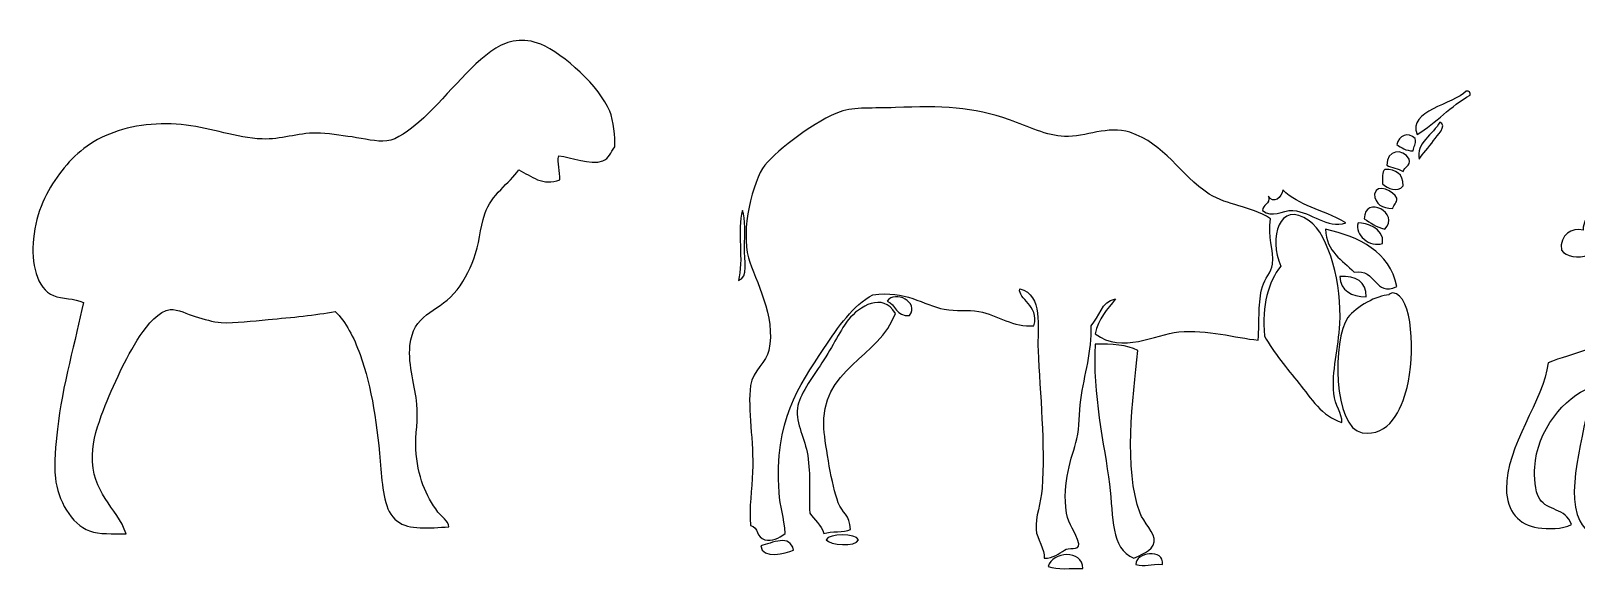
# Model space of a CAD drawing. Header units: centimetres. Extents: x -66 to 65, y -66 to 66.
# Drawn here: x 27.84 to 43.51, y 14.84 to 20.32 of the extents above; entities that cross this region are included whole.
import ezdxf

# ---------------------------------------------------------------- set-up
doc = ezdxf.new("R2010")
doc.units = ezdxf.units.CM
doc.header["$MEASUREMENT"] = 0
doc.layers.add('Layer 1', color=7, linetype='Continuous')

msp = doc.modelspace()

# ---------------------------------------------------------------- linework, layer by layer
at = {"layer": 'Layer 1'}
for points, knots in [([(33.19448, 19.05092), (33.17442, 18.98686), (33.21075, 18.89172), (33.20461, 18.80779), (33.20461, 18.80779), (33.03538, 18.74067), (32.91367, 18.84716), (32.78929, 18.90907), (32.78929, 18.90907), (32.69436, 18.77286), (32.50931, 18.65817), (32.44486, 18.46335), (32.44486, 18.46335), (32.3939, 18.30942), (32.38707, 18.14879), (32.33339, 18.0075), (32.33339, 18.0075), (32.28801, 17.88807), (32.21816, 17.74932), (32.13082, 17.65293), (32.13082, 17.65293), (31.95363, 17.45754), (31.71616, 17.44436), (31.6851, 17.1262), (31.6851, 17.1262), (31.66489, 16.91948), (31.73884, 16.70551), (31.75601, 16.52851), (31.75601, 16.52851), (31.77048, 16.37891), (31.73778, 16.21926), (31.74582, 16.07266), (31.74582, 16.07266), (31.76106, 15.79871), (31.84552, 15.59678), (31.96871, 15.43446), (31.96871, 15.43446), (32.00737, 15.38355), (32.07145, 15.34786), (32.08018, 15.28248), (32.08018, 15.28248), (31.8806, 15.27505), (31.67912, 15.24658), (31.55339, 15.34331), (31.55339, 15.34331), (31.42361, 15.44314), (31.40835, 15.66438), (31.39133, 15.87004), (31.39133, 15.87004), (31.35513, 16.30726), (31.30042, 16.70065), (31.1786, 17.03497), (31.1786, 17.03497), (31.11523, 17.20885), (31.03678, 17.3676), (30.92534, 17.47061), (30.92534, 17.47061), (30.72746, 17.43465), (30.48968, 17.41042), (30.24666, 17.38957), (30.24666, 17.38957), (30.08735, 17.37586), (29.91842, 17.35054), (29.77054, 17.35914), (29.77054, 17.35914), (29.68688, 17.36406), (29.59517, 17.39433), (29.50715, 17.41991), (29.50715, 17.41991), (29.42889, 17.44269), (29.33115, 17.49645), (29.25389, 17.49087), (29.25389, 17.49087), (29.14419, 17.48291), (29.02042, 17.33273), (28.95004, 17.22748), (28.95004, 17.22748), (28.86678, 17.10299), (28.7992, 16.97308), (28.74742, 16.8628), (28.74742, 16.8628), (28.68688, 16.73387), (28.62113, 16.59144), (28.57518, 16.46772), (28.57518, 16.46772), (28.51959, 16.31797), (28.46874, 16.16599), (28.46379, 16.01184), (28.46379, 16.01184), (28.45138, 15.62917), (28.7098, 15.48722), (28.8082, 15.21158), (28.8082, 15.21158), (28.66551, 15.21976), (28.53936, 15.20166), (28.43336, 15.24201), (28.43336, 15.24201), (28.25029, 15.31167), (28.11157, 15.55967), (28.08898, 15.77888), (28.08898, 15.77888), (28.07292, 15.93422), (28.09181, 16.11395), (28.10922, 16.27524), (28.10922, 16.27524), (28.1561, 16.71077), (28.2975, 17.19266), (28.37261, 17.56178), (28.37261, 17.56178), (28.28165, 17.61015), (28.15951, 17.59414), (28.06871, 17.63269), (28.06871, 17.63269), (27.89673, 17.70577), (27.84037, 17.96535), (27.86614, 18.21009), (27.86614, 18.21009), (27.8954, 18.4887), (28.00372, 18.69825), (28.12951, 18.86856), (28.12951, 18.86856), (28.25344, 19.03641), (28.41357, 19.18468), (28.636, 19.27374), (28.636, 19.27374), (28.86807, 19.36674), (29.14199, 19.39801), (29.41599, 19.36497), (29.41599, 19.36497), (29.67303, 19.33396), (29.92235, 19.23337), (30.18587, 19.22313), (30.18587, 19.22313), (30.37317, 19.21588), (30.54996, 19.2839), (30.73292, 19.2839), (30.73292, 19.2839), (30.84957, 19.2839), (30.98274, 19.25887), (31.0976, 19.24345), (31.0976, 19.24345), (31.22018, 19.22689), (31.34626, 19.19159), (31.45209, 19.20289), (31.45209, 19.20289), (31.55184, 19.21355), (31.68294, 19.31534), (31.77631, 19.39535), (31.77631, 19.39535), (32.03412, 19.61641), (32.28026, 19.97071), (32.5563, 20.14499), (32.5563, 20.14499), (32.67568, 20.22037), (32.8338, 20.25855), (33.01215, 20.18552), (33.01215, 20.18552), (33.24744, 20.08919), (33.61109, 19.74853), (33.71113, 19.50681), (33.71113, 19.50681), (33.75174, 19.40878), (33.76664, 19.24077), (33.76182, 19.14213), (33.76182, 19.14213), (33.71806, 19.08255), (33.70814, 19.02555), (33.64022, 19.00029), (33.64022, 19.00029), (33.51248, 18.95281), (33.32238, 19.04406), (33.19448, 19.05092)], [0, 0, 0, 0, 0.02272727, 0.02272727, 0.02272727, 0.02272727, 0.04545455, 0.04545455, 0.04545455, 0.04545455, 0.06818182, 0.06818182, 0.06818182, 0.06818182, 0.09090909, 0.09090909, 0.09090909, 0.09090909, 0.11363636, 0.11363636, 0.11363636, 0.11363636, 0.13636364, 0.13636364, 0.13636364, 0.13636364, 0.15909091, 0.15909091, 0.15909091, 0.15909091, 0.18181818, 0.18181818, 0.18181818, 0.18181818, 0.20454545, 0.20454545, 0.20454545, 0.20454545, 0.22727273, 0.22727273, 0.22727273, 0.22727273, 0.25, 0.25, 0.25, 0.25, 0.27272727, 0.27272727, 0.27272727, 0.27272727, 0.29545455, 0.29545455, 0.29545455, 0.29545455, 0.31818182, 0.31818182, 0.31818182, 0.31818182, 0.34090909, 0.34090909, 0.34090909, 0.34090909, 0.36363636, 0.36363636, 0.36363636, 0.36363636, 0.38636364, 0.38636364, 0.38636364, 0.38636364, 0.40909091, 0.40909091, 0.40909091, 0.40909091, 0.43181818, 0.43181818, 0.43181818, 0.43181818, 0.45454545, 0.45454545, 0.45454545, 0.45454545, 0.47727273, 0.47727273, 0.47727273, 0.47727273, 0.5, 0.5, 0.5, 0.5, 0.52272727, 0.52272727, 0.52272727, 0.52272727, 0.54545455, 0.54545455, 0.54545455, 0.54545455, 0.56818182, 0.56818182, 0.56818182, 0.56818182, 0.59090909, 0.59090909, 0.59090909, 0.59090909, 0.61363636, 0.61363636, 0.61363636, 0.61363636, 0.63636364, 0.63636364, 0.63636364, 0.63636364, 0.65909091, 0.65909091, 0.65909091, 0.65909091, 0.68181818, 0.68181818, 0.68181818, 0.68181818, 0.70454545, 0.70454545, 0.70454545, 0.70454545, 0.72727273, 0.72727273, 0.72727273, 0.72727273, 0.75, 0.75, 0.75, 0.75, 0.77272727, 0.77272727, 0.77272727, 0.77272727, 0.79545455, 0.79545455, 0.79545455, 0.79545455, 0.81818182, 0.81818182, 0.81818182, 0.81818182, 0.84090909, 0.84090909, 0.84090909, 0.84090909, 0.86363636, 0.86363636, 0.86363636, 0.86363636, 0.88636364, 0.88636364, 0.88636364, 0.88636364, 0.90909091, 0.90909091, 0.90909091, 0.90909091, 0.93181818, 0.93181818, 0.93181818, 0.93181818, 0.95454545, 0.95454545, 0.95454545, 0.95454545, 1, 1, 1, 1]), ([(47.92783, 15.34357), (47.91217, 15.25824), (47.62112, 15.29169), (47.52233, 15.32648), (47.52233, 15.32648), (47.4878, 15.39429), (47.49312, 15.50203), (47.45468, 15.56564), (47.45468, 15.56564), (47.4323, 15.61147), (47.3475, 15.59395), (47.30254, 15.61692), (47.30254, 15.61692), (47.20869, 16.11989), (47.15112, 16.65975), (46.94768, 17.05181), (46.94768, 17.05181), (46.40798, 17.02448), (45.9651, 17.09496), (45.56177, 17.20556), (45.56177, 17.20556), (45.44178, 17.07435), (45.13399, 16.93383), (44.93637, 17.08602), (44.93637, 17.08602), (44.67509, 16.87951), (44.24689, 16.82421), (43.98996, 16.55632), (43.98996, 16.55632), (43.7847, 16.34243), (43.62192, 15.80898), (43.83777, 15.46311), (43.83777, 15.46311), (43.95244, 15.37402), (44.16974, 15.38866), (44.22658, 15.24105), (44.22658, 15.24105), (43.94189, 15.20163), (43.66921, 15.1055), (43.55038, 15.34358), (43.55038, 15.34358), (43.38279, 15.67963), (43.64883, 16.34931), (43.65193, 16.69311), (43.65193, 16.69311), (43.4028, 16.61244), (43.11133, 16.25509), (43.09419, 15.89015), (43.09419, 15.89015), (43.08974, 15.79604), (43.08985, 15.6524), (43.14488, 15.56561), (43.14488, 15.56561), (43.22029, 15.44655), (43.40785, 15.47457), (43.46595, 15.30933), (43.46595, 15.30933), (43.38028, 15.25673), (43.22457, 15.26226), (43.12805, 15.27523), (43.12805, 15.27523), (42.93297, 15.30132), (42.81108, 15.44115), (42.80687, 15.66808), (42.80687, 15.66808), (42.79869, 16.09977), (43.19134, 16.57796), (43.22944, 16.9493), (43.22944, 16.9493), (43.4668, 17.05458), (43.83613, 17.07643), (43.87161, 17.34221), (43.87161, 17.34221), (43.90407, 17.58483), (43.67823, 17.78832), (43.63505, 18.04256), (43.63505, 18.04256), (43.53866, 18.01219), (43.40912, 18.02303), (43.36462, 18.09384), (43.36462, 18.09384), (43.34343, 18.25315), (43.47355, 18.32702), (43.58436, 18.29881), (43.58436, 18.29881), (43.58664, 18.37625), (43.62566, 18.41639), (43.63505, 18.48664), (43.63505, 18.48664), (43.73805, 18.59993), (43.87177, 18.67883), (44.00687, 18.75998), (44.00687, 18.75998), (44.22949, 18.89378), (44.43542, 19.04028), (44.7843, 19.06743), (44.7843, 19.06743), (45.72698, 19.14088), (46.96537, 18.85584), (47.8096, 19.05039), (47.8096, 19.05039), (47.99187, 19.3159), (48.05982, 19.69706), (48.35036, 19.85324), (48.35036, 19.85324), (48.36526, 20.00342), (48.36094, 20.17291), (48.40111, 20.29742), (48.40111, 20.29742), (48.53438, 20.32139), (48.61873, 20.04612), (48.67149, 20.24614), (48.67149, 20.24614), (48.76616, 20.13322), (48.76296, 20.01974), (48.84048, 19.9216), (48.84048, 19.9216), (48.94171, 19.79344), (49.16568, 19.7229), (49.34763, 19.6141), (49.34763, 19.6141), (49.62158, 19.45027), (49.87214, 19.33383), (49.80388, 18.84538), (49.80388, 18.84538), (49.68765, 18.81974), (49.48313, 18.80466), (49.43206, 18.89663), (49.43206, 18.89663), (49.30622, 18.76582), (48.98817, 18.82141), (48.80677, 18.69168), (48.80677, 18.69168), (48.55004, 18.50806), (48.4948, 17.99993), (48.35036, 17.64967), (48.35036, 17.64967), (48.30369, 17.5364), (48.23905, 17.38612), (48.18137, 17.32508), (48.18137, 17.32508), (48.10242, 17.24158), (47.96304, 17.20012), (47.92785, 17.12008), (47.92785, 17.12008), (47.85535, 16.95493), (47.87861, 16.51522), (47.89412, 16.28302), (47.89412, 16.28302), (47.90441, 16.12834), (47.95619, 15.71139), (48.0462, 15.59976), (48.0462, 15.59976), (48.14597, 15.47583), (48.40923, 15.53388), (48.41802, 15.29223), (48.41802, 15.29223), (48.24538, 15.28259), (48.03089, 15.24369), (47.92783, 15.34357)], [0, 0, 0, 0, 0.02439024, 0.02439024, 0.02439024, 0.02439024, 0.04878049, 0.04878049, 0.04878049, 0.04878049, 0.07317073, 0.07317073, 0.07317073, 0.07317073, 0.09756098, 0.09756098, 0.09756098, 0.09756098, 0.12195122, 0.12195122, 0.12195122, 0.12195122, 0.14634146, 0.14634146, 0.14634146, 0.14634146, 0.17073171, 0.17073171, 0.17073171, 0.17073171, 0.19512195, 0.19512195, 0.19512195, 0.19512195, 0.2195122, 0.2195122, 0.2195122, 0.2195122, 0.24390244, 0.24390244, 0.24390244, 0.24390244, 0.26829268, 0.26829268, 0.26829268, 0.26829268, 0.29268293, 0.29268293, 0.29268293, 0.29268293, 0.31707317, 0.31707317, 0.31707317, 0.31707317, 0.34146341, 0.34146341, 0.34146341, 0.34146341, 0.36585366, 0.36585366, 0.36585366, 0.36585366, 0.3902439, 0.3902439, 0.3902439, 0.3902439, 0.41463415, 0.41463415, 0.41463415, 0.41463415, 0.43902439, 0.43902439, 0.43902439, 0.43902439, 0.46341463, 0.46341463, 0.46341463, 0.46341463, 0.48780488, 0.48780488, 0.48780488, 0.48780488, 0.51219512, 0.51219512, 0.51219512, 0.51219512, 0.53658537, 0.53658537, 0.53658537, 0.53658537, 0.56097561, 0.56097561, 0.56097561, 0.56097561, 0.58536585, 0.58536585, 0.58536585, 0.58536585, 0.6097561, 0.6097561, 0.6097561, 0.6097561, 0.63414634, 0.63414634, 0.63414634, 0.63414634, 0.65853659, 0.65853659, 0.65853659, 0.65853659, 0.68292683, 0.68292683, 0.68292683, 0.68292683, 0.70731707, 0.70731707, 0.70731707, 0.70731707, 0.73170732, 0.73170732, 0.73170732, 0.73170732, 0.75609756, 0.75609756, 0.75609756, 0.75609756, 0.7804878, 0.7804878, 0.7804878, 0.7804878, 0.80487805, 0.80487805, 0.80487805, 0.80487805, 0.82926829, 0.82926829, 0.82926829, 0.82926829, 0.85365854, 0.85365854, 0.85365854, 0.85365854, 0.87804878, 0.87804878, 0.87804878, 0.87804878, 0.90243902, 0.90243902, 0.90243902, 0.90243902, 0.92682927, 0.92682927, 0.92682927, 0.92682927, 0.95121951, 0.95121951, 0.95121951, 0.95121951, 1, 1, 1, 1]), ([(42.44048, 19.66742), (42.23797, 19.55857), (42.09668, 19.38786), (41.9029, 19.27028), (41.9029, 19.27028), (41.79723, 19.50806), (42.26969, 19.57699), (42.39915, 19.70914), (42.39915, 19.70914), (42.43421, 19.7169), (42.43804, 19.69293), (42.44048, 19.66742)], [0, 0, 0, 0, 0.25, 0.25, 0.25, 0.25, 0.5, 0.5, 0.5, 0.5, 1, 1, 1, 1]), ([(38.11819, 14.96437), (38.12996, 15.05454), (38.04146, 15.16307), (38.03545, 15.25703), (38.03545, 15.25703), (38.02733, 15.38617), (38.08662, 15.52265), (38.09763, 15.6751), (38.09763, 15.6751), (38.12885, 16.11026), (38.07562, 16.64284), (38.0562, 17.07559), (38.0562, 17.07559), (38.04525, 17.31919), (38.11409, 17.63458), (37.87012, 17.70263), (37.87012, 17.70263), (37.85126, 17.59262), (38.06877, 17.54145), (38.01477, 17.32637), (38.01477, 17.32637), (37.80805, 17.30388), (37.64398, 17.43707), (37.45639, 17.47271), (37.45639, 17.47271), (37.34074, 17.49472), (37.2244, 17.46951), (37.10494, 17.49359), (37.10494, 17.49359), (36.89079, 17.5368), (36.711, 17.68986), (36.38112, 17.63993), (36.38112, 17.63993), (36.17916, 17.53637), (36.02967, 17.31608), (35.88471, 17.09645), (35.88471, 17.09645), (35.6237, 16.70066), (35.38086, 16.3708), (35.42981, 15.63322), (35.42981, 15.63322), (35.43907, 15.49355), (35.479, 15.3798), (35.49193, 15.2151), (35.49193, 15.2151), (35.42361, 15.16957), (35.35916, 15.13448), (35.28503, 15.15253), (35.28503, 15.15253), (35.19422, 15.17449), (35.22484, 15.27908), (35.14028, 15.29887), (35.14028, 15.29887), (35.12417, 15.48315), (35.1529, 15.6622), (35.16105, 15.8423), (35.16105, 15.8423), (35.1747, 16.14781), (35.10596, 16.47524), (35.14028, 16.72013), (35.14028, 16.72013), (35.16158, 16.8716), (35.30348, 16.96543), (35.32647, 17.07557), (35.32647, 17.07557), (35.39923, 17.42577), (35.18778, 17.78394), (35.11957, 18.01616), (35.11957, 18.01616), (35.03863, 18.29188), (35.16066, 18.79652), (35.28504, 18.95673), (35.28504, 18.95673), (35.41056, 19.11836), (35.81995, 19.4197), (36.05016, 19.50021), (36.05016, 19.50021), (36.19248, 19.55006), (36.38777, 19.5322), (36.60856, 19.54207), (36.60856, 19.54207), (37.07065, 19.5625), (37.40149, 19.54863), (37.76667, 19.41663), (37.76667, 19.41663), (37.95669, 19.34797), (38.14516, 19.25555), (38.32507, 19.24941), (38.32507, 19.24941), (38.5401, 19.24213), (38.76602, 19.36323), (38.9869, 19.29119), (38.9869, 19.29119), (39.34512, 19.17438), (39.49173, 18.85862), (39.79332, 18.6641), (39.79332, 18.6641), (39.98147, 18.54292), (40.1948, 18.55226), (40.41379, 18.4133), (40.41379, 18.4133), (40.38051, 18.22981), (40.45245, 18.09389), (40.43445, 17.95343), (40.43445, 17.95343), (40.42334, 17.86707), (40.35373, 17.8063), (40.3311, 17.72361), (40.3311, 17.72361), (40.2862, 17.55949), (40.30226, 17.39402), (40.28972, 17.18008), (40.28972, 17.18008), (40.05646, 17.20241), (39.77296, 17.29253), (39.48322, 17.26364), (39.48322, 17.26364), (39.24472, 17.23993), (38.91349, 17.03718), (38.63526, 17.24276), (38.63526, 17.24276), (38.66595, 17.3999), (38.75953, 17.4934), (38.84211, 17.59815), (38.84211, 17.59815), (38.694, 17.57365), (38.67968, 17.41397), (38.59385, 17.3264), (38.59385, 17.3264), (38.60769, 17.072), (38.52413, 16.8284), (38.49045, 16.57385), (38.49045, 16.57385), (38.47256, 16.43727), (38.48021, 16.30244), (38.4492, 16.17671), (38.4492, 16.17671), (38.40094, 15.98137), (38.29505, 15.74459), (38.34569, 15.42426), (38.34569, 15.42426), (38.36543, 15.29977), (38.43845, 15.23879), (38.46975, 15.11073), (38.46975, 15.11073), (38.47605, 15.03472), (38.35952, 15.08276), (38.32505, 15.04805), (38.32505, 15.04805), (38.26832, 15.00787), (38.21101, 14.96805), (38.11819, 14.96437)], [0, 0, 0, 0, 0.02564103, 0.02564103, 0.02564103, 0.02564103, 0.05128205, 0.05128205, 0.05128205, 0.05128205, 0.07692308, 0.07692308, 0.07692308, 0.07692308, 0.1025641, 0.1025641, 0.1025641, 0.1025641, 0.12820513, 0.12820513, 0.12820513, 0.12820513, 0.15384615, 0.15384615, 0.15384615, 0.15384615, 0.17948718, 0.17948718, 0.17948718, 0.17948718, 0.20512821, 0.20512821, 0.20512821, 0.20512821, 0.23076923, 0.23076923, 0.23076923, 0.23076923, 0.25641026, 0.25641026, 0.25641026, 0.25641026, 0.28205128, 0.28205128, 0.28205128, 0.28205128, 0.30769231, 0.30769231, 0.30769231, 0.30769231, 0.33333333, 0.33333333, 0.33333333, 0.33333333, 0.35897436, 0.35897436, 0.35897436, 0.35897436, 0.38461538, 0.38461538, 0.38461538, 0.38461538, 0.41025641, 0.41025641, 0.41025641, 0.41025641, 0.43589744, 0.43589744, 0.43589744, 0.43589744, 0.46153846, 0.46153846, 0.46153846, 0.46153846, 0.48717949, 0.48717949, 0.48717949, 0.48717949, 0.51282051, 0.51282051, 0.51282051, 0.51282051, 0.53846154, 0.53846154, 0.53846154, 0.53846154, 0.56410256, 0.56410256, 0.56410256, 0.56410256, 0.58974359, 0.58974359, 0.58974359, 0.58974359, 0.61538462, 0.61538462, 0.61538462, 0.61538462, 0.64102564, 0.64102564, 0.64102564, 0.64102564, 0.66666667, 0.66666667, 0.66666667, 0.66666667, 0.69230769, 0.69230769, 0.69230769, 0.69230769, 0.71794872, 0.71794872, 0.71794872, 0.71794872, 0.74358974, 0.74358974, 0.74358974, 0.74358974, 0.76923077, 0.76923077, 0.76923077, 0.76923077, 0.79487179, 0.79487179, 0.79487179, 0.79487179, 0.82051282, 0.82051282, 0.82051282, 0.82051282, 0.84615385, 0.84615385, 0.84615385, 0.84615385, 0.87179487, 0.87179487, 0.87179487, 0.87179487, 0.8974359, 0.8974359, 0.8974359, 0.8974359, 0.92307692, 0.92307692, 0.92307692, 0.92307692, 0.94871795, 0.94871795, 0.94871795, 0.94871795, 1, 1, 1, 1]), ([(41.88205, 19.22848), (41.89703, 19.16458), (41.86096, 19.15225), (41.86139, 19.10307), (41.86139, 19.10307), (41.78477, 19.10222), (41.74156, 19.13514), (41.69592, 19.1658), (41.69592, 19.1658), (41.71224, 19.26015), (41.81053, 19.29915), (41.88205, 19.22848)], [0, 0, 0, 0, 0.25, 0.25, 0.25, 0.25, 0.5, 0.5, 0.5, 0.5, 1, 1, 1, 1]), ([(42.13025, 19.39569), (42.21227, 19.35804), (42.10369, 19.26065), (42.06818, 19.20762), (42.06818, 19.20762), (42.02095, 19.13687), (41.95134, 19.07181), (41.92337, 19.0195), (41.92337, 19.0195), (41.87776, 19.17736), (42.07234, 19.27274), (42.13025, 19.39569)], [0, 0, 0, 0, 0.25, 0.25, 0.25, 0.25, 0.5, 0.5, 0.5, 0.5, 1, 1, 1, 1]), ([(41.82011, 19.01948), (41.838, 18.9386), (41.76957, 18.94505), (41.75804, 18.89407), (41.75804, 18.89407), (41.71004, 18.9222), (41.64059, 18.92865), (41.59257, 18.95672), (41.59257, 18.95672), (41.59056, 19.11312), (41.75613, 19.13534), (41.82011, 19.01948)], [0, 0, 0, 0, 0.25, 0.25, 0.25, 0.25, 0.5, 0.5, 0.5, 0.5, 1, 1, 1, 1]), ([(41.57185, 18.91487), (41.68689, 18.91267), (41.76285, 18.871), (41.75804, 18.74779), (41.75804, 18.74779), (41.70465, 18.67318), (41.59762, 18.7198), (41.55129, 18.76861), (41.55129, 18.76861), (41.55137, 18.82417), (41.54333, 18.88793), (41.57185, 18.91487)], [0, 0, 0, 0, 0.25, 0.25, 0.25, 0.25, 0.5, 0.5, 0.5, 0.5, 1, 1, 1, 1]), ([(40.53781, 18.70593), (40.71082, 18.53988), (40.92177, 18.51948), (41.17895, 18.37147), (41.17895, 18.37147), (40.98755, 18.3062), (40.82957, 18.48357), (40.64121, 18.4968), (40.64121, 18.4968), (40.52985, 18.50463), (40.4329, 18.41232), (40.33109, 18.4968), (40.33109, 18.4968), (40.33501, 18.56242), (40.41285, 18.55347), (40.393, 18.64314), (40.393, 18.64314), (40.43544, 18.5553), (40.53516, 18.6302), (40.53781, 18.70593)], [0, 0, 0, 0, 0.16666667, 0.16666667, 0.16666667, 0.16666667, 0.33333333, 0.33333333, 0.33333333, 0.33333333, 0.5, 0.5, 0.5, 0.5, 0.66666667, 0.66666667, 0.66666667, 0.66666667, 1, 1, 1, 1]), ([(41.57185, 18.30873), (41.48705, 18.32746), (41.42845, 18.37271), (41.3651, 18.41327), (41.3651, 18.41327), (41.36828, 18.65976), (41.73732, 18.46836), (41.57185, 18.30873)], [0, 0, 0, 0, 0.33333333, 0.33333333, 0.33333333, 0.33333333, 1, 1, 1, 1]), ([(41.69591, 18.62226), (41.69916, 18.57035), (41.6635, 18.55762), (41.65461, 18.51783), (41.65461, 18.51783), (41.5451, 18.5186), (41.47435, 18.55868), (41.46848, 18.66407), (41.46848, 18.66407), (41.49417, 18.7831), (41.66816, 18.68799), (41.69591, 18.62226)], [0, 0, 0, 0, 0.25, 0.25, 0.25, 0.25, 0.5, 0.5, 0.5, 0.5, 1, 1, 1, 1]), ([(35.05757, 18.49683), (35.09313, 18.41129), (35.07903, 18.25881), (35.07829, 18.12059), (35.07829, 18.12059), (35.07752, 17.99788), (35.12195, 17.81441), (35.01622, 17.78616), (35.01622, 17.78616), (35.07223, 17.98023), (35.00293, 18.3013), (35.05757, 18.49683)], [0, 0, 0, 0, 0.25, 0.25, 0.25, 0.25, 0.5, 0.5, 0.5, 0.5, 1, 1, 1, 1]), ([(41.13762, 16.34394), (40.93426, 16.40564), (40.82398, 16.59156), (40.70333, 16.74108), (40.70333, 16.74108), (40.58157, 16.89181), (40.44986, 17.0499), (40.35173, 17.22183), (40.35173, 17.22183), (40.32776, 17.53877), (40.39054, 17.76801), (40.5172, 17.93253), (40.5172, 17.93253), (40.39623, 18.21468), (40.49704, 18.60968), (40.80679, 18.39243), (40.80679, 18.39243), (41.01065, 18.24921), (41.13763, 17.73798), (41.11696, 17.34735), (41.11696, 17.34735), (41.10389, 17.10126), (41.0347, 16.85732), (41.05499, 16.6366), (41.05499, 16.6366), (41.06531, 16.52221), (41.14375, 16.43059), (41.13762, 16.34394)], [0, 0, 0, 0, 0.125, 0.125, 0.125, 0.125, 0.25, 0.25, 0.25, 0.25, 0.375, 0.375, 0.375, 0.375, 0.5, 0.5, 0.5, 0.5, 0.625, 0.625, 0.625, 0.625, 0.75, 0.75, 0.75, 0.75, 1, 1, 1, 1]), ([(41.55127, 18.16239), (41.42612, 18.1185), (41.25779, 18.24878), (41.30306, 18.37149), (41.30306, 18.37149), (41.37765, 18.37157), (41.56936, 18.32426), (41.55127, 18.16239)], [0, 0, 0, 0, 0.33333333, 0.33333333, 0.33333333, 0.33333333, 1, 1, 1, 1]), ([(40.9722, 18.30873), (41.32092, 18.22237), (41.61897, 18.08465), (41.69594, 17.72358), (41.69594, 17.72358), (41.46935, 17.61574), (41.4884, 17.91072), (41.26176, 17.86982), (41.26176, 17.86982), (41.14505, 17.99573), (40.97834, 18.07119), (40.9722, 18.30873)], [0, 0, 0, 0, 0.25, 0.25, 0.25, 0.25, 0.5, 0.5, 0.5, 0.5, 1, 1, 1, 1]), ([(41.11693, 17.82801), (41.28018, 17.83267), (41.38466, 17.77814), (41.38575, 17.61904), (41.38575, 17.61904), (41.23398, 17.62582), (41.12531, 17.67625), (41.11693, 17.82801)], [0, 0, 0, 0, 0.33333333, 0.33333333, 0.33333333, 0.33333333, 1, 1, 1, 1]), ([(36.60853, 17.45177), (36.45494, 17.01023), (35.83441, 16.88249), (35.88471, 16.28115), (35.88471, 16.28115), (35.90072, 16.09089), (35.96321, 15.71002), (36.02952, 15.52873), (36.02952, 15.52873), (36.0672, 15.42573), (36.14869, 15.40967), (36.15356, 15.257), (36.15356, 15.257), (36.0871, 15.21969), (35.95891, 15.24475), (35.88474, 15.21509), (35.88474, 15.21509), (35.8555, 15.30386), (35.7893, 15.3555), (35.73993, 15.42416), (35.73993, 15.42416), (35.73011, 15.62855), (35.75104, 15.80646), (35.71937, 16.00944), (35.71937, 16.00944), (35.69209, 16.18348), (35.59864, 16.32461), (35.61597, 16.49019), (35.61597, 16.49019), (35.62936, 16.61835), (35.76186, 16.79353), (35.86418, 16.95006), (35.86418, 16.95006), (35.96959, 17.11151), (36.0637, 17.30405), (36.13289, 17.389), (36.13289, 17.389), (36.24071, 17.52128), (36.48254, 17.67228), (36.60853, 17.45177)], [0, 0, 0, 0, 0.09090909, 0.09090909, 0.09090909, 0.09090909, 0.18181818, 0.18181818, 0.18181818, 0.18181818, 0.27272727, 0.27272727, 0.27272727, 0.27272727, 0.36363636, 0.36363636, 0.36363636, 0.36363636, 0.45454545, 0.45454545, 0.45454545, 0.45454545, 0.54545455, 0.54545455, 0.54545455, 0.54545455, 0.63636364, 0.63636364, 0.63636364, 0.63636364, 0.72727273, 0.72727273, 0.72727273, 0.72727273, 0.81818182, 0.81818182, 0.81818182, 0.81818182, 1, 1, 1, 1]), ([(36.75334, 17.4309), (36.61594, 17.41741), (36.61536, 17.54216), (36.52585, 17.57724), (36.52585, 17.57724), (36.60316, 17.69175), (36.85626, 17.56544), (36.75334, 17.4309)], [0, 0, 0, 0, 0.33333333, 0.33333333, 0.33333333, 0.33333333, 1, 1, 1, 1]), ([(41.61323, 17.63992), (41.61768, 17.64003), (41.63469, 17.6627), (41.65461, 17.6608), (41.65461, 17.6608), (41.86188, 17.64048), (41.88059, 17.01979), (41.79936, 16.69925), (41.79936, 16.69925), (41.74189, 16.47208), (41.61714, 16.19593), (41.34446, 16.23943), (41.34446, 16.23943), (41.04815, 16.28666), (41.04067, 17.18841), (41.19971, 17.40989), (41.19971, 17.40989), (41.28076, 17.52292), (41.49845, 17.63476), (41.61323, 17.63992)], [0, 0, 0, 0, 0.16666667, 0.16666667, 0.16666667, 0.16666667, 0.33333333, 0.33333333, 0.33333333, 0.33333333, 0.5, 0.5, 0.5, 0.5, 0.66666667, 0.66666667, 0.66666667, 0.66666667, 1, 1, 1, 1]), ([(39.02812, 14.96437), (38.78674, 15.07412), (38.82492, 15.36394), (38.77997, 15.71679), (38.77997, 15.71679), (38.72938, 16.11475), (38.60577, 16.64537), (38.63522, 17.13826), (38.63522, 17.13826), (38.80839, 17.14596), (38.95759, 17.12958), (39.06951, 17.07558), (39.06951, 17.07558), (39.0136, 16.5847), (38.92492, 15.87204), (39.09017, 15.42421), (39.09017, 15.42421), (39.1216, 15.33909), (39.24762, 15.21297), (39.23498, 15.13155), (39.23498, 15.13155), (39.21984, 15.03367), (39.08043, 14.99631), (39.02812, 14.96437)], [0, 0, 0, 0, 0.14285714, 0.14285714, 0.14285714, 0.14285714, 0.28571429, 0.28571429, 0.28571429, 0.28571429, 0.42857143, 0.42857143, 0.42857143, 0.42857143, 0.57142857, 0.57142857, 0.57142857, 0.57142857, 0.71428571, 0.71428571, 0.71428571, 0.71428571, 1, 1, 1, 1]), ([(35.57459, 15.04798), (35.49516, 15.01083), (35.2587, 14.95376), (35.2437, 15.08973), (35.2437, 15.08973), (35.35573, 15.12032), (35.5443, 15.21459), (35.57459, 15.04798)], [0, 0, 0, 0, 0.33333333, 0.33333333, 0.33333333, 0.33333333, 1, 1, 1, 1]), ([(36.23629, 15.15252), (36.20316, 15.0718), (35.94406, 15.10167), (35.90545, 15.15252), (35.90545, 15.15252), (35.9371, 15.21909), (36.20472, 15.21909), (36.23629, 15.15252)], [0, 0, 0, 0, 0.33333333, 0.33333333, 0.33333333, 0.33333333, 1, 1, 1, 1]), ([(38.51115, 14.85984), (38.39246, 14.86511), (38.24755, 14.84418), (38.15955, 14.88077), (38.15955, 14.88077), (38.19603, 15.03269), (38.5066, 15.05899), (38.51115, 14.85984)], [0, 0, 0, 0, 0.33333333, 0.33333333, 0.33333333, 0.33333333, 1, 1, 1, 1]), ([(39.31771, 14.90164), (39.19344, 14.91326), (39.14118, 14.87161), (39.04889, 14.90164), (39.04889, 14.90164), (39.03918, 15.02457), (39.34035, 15.06669), (39.31771, 14.90164)], [0, 0, 0, 0, 0.33333333, 0.33333333, 0.33333333, 0.33333333, 1, 1, 1, 1])]:
    msp.add_open_spline(points, degree=3, knots=knots, dxfattribs=at)

doc.saveas('drawing.dxf')
